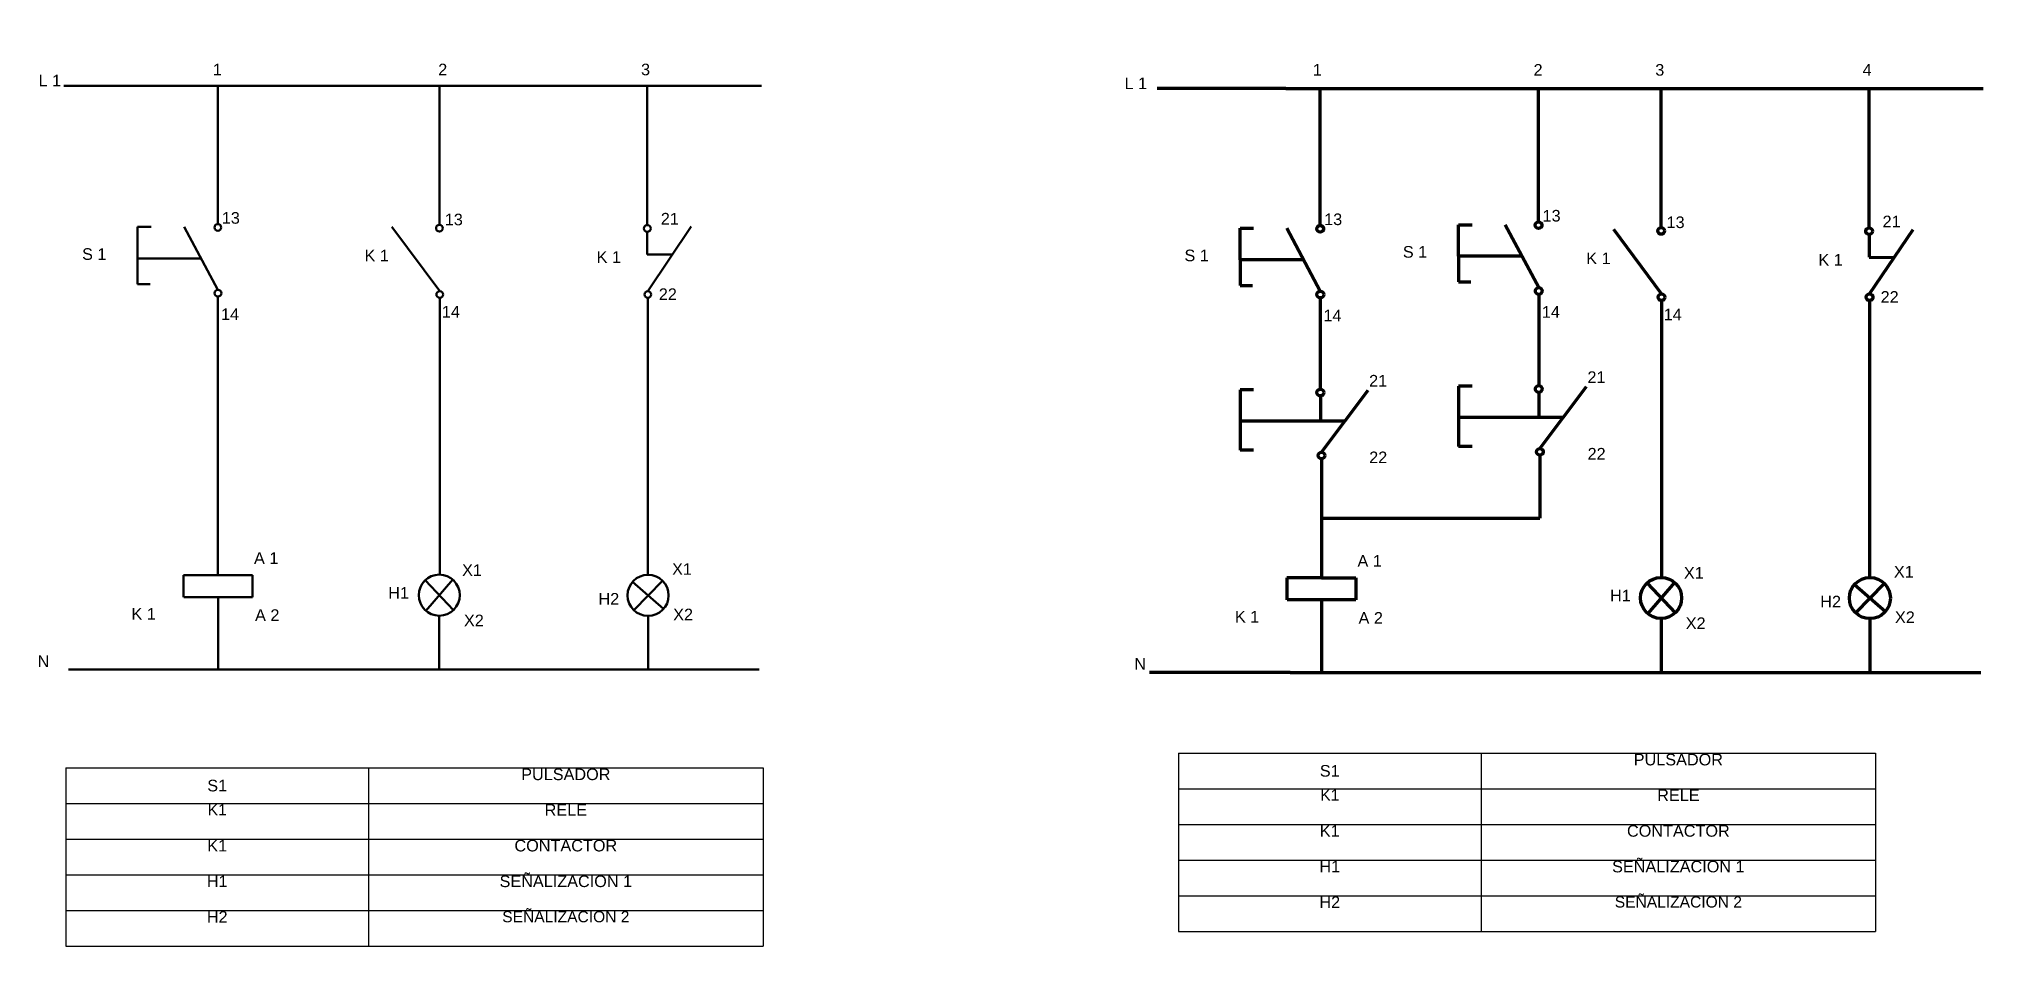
# Model space of a CAD drawing. Header units: millimetres. Extents: x 2688 to 6874, y 152 to 2104.
import ezdxf

# ---------------------------------------------------------------- set-up
doc = ezdxf.new("R2010")
doc.units = ezdxf.units.MM
doc.layers.get('Defpoints').update_dxf_attribs({"color": 90, "lineweight": 200})
doc.layers.add('Capa2', color=10, linetype='Continuous', lineweight=50)
doc.styles.get("Standard").update_dxf_attribs({"font": 'arial.ttf'})

# ---------------------------------------------------------------- blocks, each defined once
blk = doc.blocks.new('*T29')
at = {"layer": 'Capa2', "color": 0, "linetype": 'ByBlock', "lineweight": -2, "transparency": 16777216}
for p, q in [((0, 0), (1500.9, 0)), ((0, 0), (0, -383.7)), ((651.8, 0), (651.8, -383.7)), ((1500.9, 0), (1500.9, -383.7)), ((0, -76.7), (1500.9, -76.7)), ((0, -153.5), (1500.9, -153.5)), ((0, -230.2), (1500.9, -230.2)), ((0, -306.9), (1500.9, -306.9)), ((0, -383.7), (1500.9, -383.7))]:
    blk.add_line(p, q, dxfattribs=at)
at = {"layer": 'Capa2', "color": 0, "transparency": 16777216}
for s, insert, char_height, width, attachment_point in [('S1', (325.9, -38.4), 25, 648.835, 5), ('PULSADOR', (1076.4, -1.5), 25, 846.084, 2), ('K1', (325.9, -78.2), 24, 648.835, 2), ('RELE', (1076.4, -78.2), 25, 846.084, 2), ('K1', (325.9, -155), 25, 648.835, 2), ('CONTACTOR', (1076.4, -155), 25, 846.084, 2), ('H1', (325.9, -231.7), 25, 648.835, 2), ('SEÑALIZACION 1', (1076.4, -231.7), 25, 846.084, 2), ('H2', (325.9, -308.4), 25, 648.835, 2), ('SEÑALIZACION 2', (1076.4, -308.4), 24, 846.084, 2)]:
    blk.add_mtext(s, dxfattribs=dict(at, insert=insert, char_height=char_height, width=width, attachment_point=attachment_point))
blk = doc.blocks.new('*T39')
at = {"layer": 'Defpoints', "color": 0, "linetype": 'ByBlock', "lineweight": -2, "transparency": 16777216}
for p, q in [((0, 0), (1500.9, 0)), ((0, 0), (0, -383.7)), ((651.8, 0), (651.8, -383.7)), ((1500.9, 0), (1500.9, -383.7)), ((0, -76.7), (1500.9, -76.7)), ((0, -153.5), (1500.9, -153.5)), ((0, -230.2), (1500.9, -230.2)), ((0, -306.9), (1500.9, -306.9)), ((0, -383.7), (1500.9, -383.7))]:
    blk.add_line(p, q, dxfattribs=at)
at = {"layer": 'Defpoints', "color": 0, "transparency": 16777216}
for s, insert, char_height, width, attachment_point in [('S1', (325.9, -38.4), 25, 648.835, 5), ('PULSADOR', (1076.4, -1.5), 25, 846.084, 2), ('K1', (325.9, -78.2), 24, 648.835, 2), ('RELE', (1076.4, -78.2), 25, 846.084, 2), ('K1', (325.9, -155), 25, 648.835, 2), ('CONTACTOR', (1076.4, -155), 25, 846.084, 2), ('H1', (325.9, -231.7), 25, 648.835, 2), ('SEÑALIZACION 1', (1076.4, -231.7), 25, 846.084, 2), ('H2', (325.9, -308.4), 25, 648.835, 2), ('SEÑALIZACION 2', (1076.4, -308.4), 24, 846.084, 2)]:
    blk.add_mtext(s, dxfattribs=dict(at, insert=insert, char_height=char_height, width=width, attachment_point=attachment_point))

msp = doc.modelspace()

# ---------------------------------------------------------------- linework, layer by layer
at = {"layer": 'Capa2'}
for p, q in [((2741.8, 2003.1), (4243.3, 2003.1)), ((2741.8, 2003.1), (3076.1, 2003.1)), ((3073.2, 1705.8), (3073.2, 2003.1)), ((3076.1, 2003.1), (3076.1, 2003.1)), ((3550.2, 1704.1), (3550.2, 2001.5)), ((3997.8, 1703.6), (3997.8, 2000.9)), ((2900.5, 1631.8), (2900.5, 1699.4)), ((2900.5, 1699.4), (2929.9, 1699.4)), ((3073.5, 1564.2), (3001.1, 1699.5)), ((3551, 1561.4), (3448.1, 1699.9)), ((3997.8, 1689), (3997.8, 1640.4)), ((3998.9, 1561.4), (4092.5, 1700.2)), ((3997.8, 1640.4), (4051.9, 1639.9)), ((3037.3, 1631.8), (2900.5, 1631.8)), ((2900.5, 1631.8), (2900.5, 1576.4)), ((2900.5, 1576.4), (2927.4, 1576.4)), ((3073.5, 1549.6), (3073.5, 950.4)), ((3551, 1546.8), (3551, 951.2)), ((3998.9, 1546.8), (3998.9, 950.9)), ((3073.5, 950.4), (2999.2, 950.4)), ((2999.2, 950.4), (2999.2, 902.9)), ((3073.5, 950.4), (3147.6, 950.4)), ((3147.6, 950.4), (3147.6, 902.9)), ((3519.7, 939.2), (3580.4, 874.8)), ((3578.8, 940.6), (3521.3, 873.4)), ((3966.1, 935.6), (4032.9, 877.7)), ((4030.5, 938.2), (3968.5, 875.1)), ((3147.6, 902.9), (3000, 902.9)), ((3073.8, 902.9), (3073.8, 746.8)), ((3550, 862.8), (3550, 746.8)), ((3999.5, 862.4), (3999.5, 746.8)), ((2751.5, 746.8), (4238.4, 746.8))]:
    msp.add_line(p, q, dxfattribs=at)
for centre, radius in [((3073.2, 1698.5), 7.28), ((3550.2, 1696.8), 7.28), ((3997.8, 1696.3), 7.28), ((3073.5, 1556.9), 7.28), ((3551, 1554.1), 7.28), ((3998.9, 1554.1), 7.28), ((3550, 907), 44.2), ((3999.5, 906.6), 44.2)]:
    msp.add_circle(centre, radius, dxfattribs=at)
at = {"layer": 'Defpoints'}
for p, q in [((5372.1, 1997.1), (5095.1, 1997.1)), ((5372.1, 1997.1), (6873.6, 1997.1)), ((5372.1, 1997.1), (5706.4, 1997.1)), ((5446.5, 1702.8), (5446.5, 1997.1)), ((5706.4, 1997.1), (5706.4, 1997.1)), ((5916.6, 1710.5), (5916.6, 1997.1)), ((6180.5, 1698.2), (6180.5, 1995.5)), ((6628.1, 1697.6), (6628.1, 1994.9)), ((5273.8, 1628.9), (5273.8, 1696.5)), ((5273.8, 1696.5), (5303.1, 1696.5)), ((5446.7, 1561.2), (5374.3, 1696.6)), ((5744, 1636.6), (5744, 1704.2)), ((5744, 1704.2), (5773.3, 1704.2)), ((5916.9, 1568.9), (5844.5, 1704.3)), ((6181.3, 1555.4), (6078.4, 1693.9)), ((6628.1, 1683), (6628.1, 1634.4)), ((6629.2, 1555.4), (6722.8, 1694.2)), ((5880.7, 1636.6), (5744, 1636.6)), ((5744, 1636.6), (5744, 1581.2)), ((6628.1, 1634.4), (6682.2, 1634)), ((5410.5, 1628.9), (5273.8, 1628.9)), ((5273.8, 1628.9), (5273.8, 1573.5)), ((5273.8, 1573.5), (5300.6, 1573.5)), ((5744, 1581.2), (5770.8, 1581.2)), ((5916.9, 1554.4), (5916.9, 1358.2)), ((5446.7, 1546.6), (5446.7, 1350.5)), ((6181.3, 1540.9), (6181.3, 945.3)), ((6629.2, 1540.9), (6629.2, 944.9)), ((5273.8, 1349), (5273.8, 1219.4)), ((5303.1, 1349), (5273.8, 1349)), ((5449.3, 1214.9), (5549.9, 1348.2)), ((5744, 1356.7), (5744, 1227.1)), ((5773.3, 1356.7), (5744, 1356.7)), ((5916.9, 1343.4), (5916.9, 1289.3)), ((5919.5, 1222.6), (6020, 1355.9)), ((5446.8, 1335.7), (5446.8, 1281.5)), ((5446.8, 1281.5), (5273.8, 1281.5)), ((5499.6, 1281.5), (5446.8, 1281.5)), ((5916.9, 1289.3), (5744, 1289.3)), ((5969.8, 1289.3), (5916.9, 1289.3)), ((5303.1, 1219.4), (5273.8, 1219.4)), ((5773.3, 1227.1), (5744, 1227.1)), ((5449.3, 1200.4), (5449.3, 944.5)), ((5919.5, 1208.1), (5919.5, 1072.4)), ((5449.3, 1072.4), (5919.5, 1072.4)), ((5449, 944.5), (5374.7, 944.5)), ((5374.7, 944.5), (5374.7, 897)), ((5449, 944.5), (5523.2, 944.5)), ((5523.2, 944.5), (5523.2, 897)), ((6150, 933.2), (6210.7, 868.9)), ((6209.1, 934.6), (6151.6, 867.5)), ((6596.4, 929.7), (6663.2, 871.7)), ((6660.8, 932.2), (6598.8, 869.1)), ((5523.2, 897), (5375.6, 897)), ((5449.4, 897), (5449.4, 740.9)), ((6180.3, 856.8), (6180.3, 740.9)), ((6629.8, 856.5), (6629.8, 740.9)), ((5381.8, 740.9), (5078.6, 740.9)), ((5381.8, 740.9), (6868.7, 740.9))]:
    msp.add_line(p, q, dxfattribs=at)
for centre, radius in [((5446.5, 1695.5), 7.28), ((5916.6, 1703.2), 7.28), ((6180.5, 1690.9), 7.28), ((6628.1, 1690.3), 7.28), ((5446.7, 1553.9), 7.28), ((5916.9, 1561.6), 7.28), ((6181.3, 1548.2), 7.28), ((6629.2, 1548.2), 7.28), ((5446.8, 1343), 7.28), ((5916.9, 1350.7), 7.28), ((5449.3, 1207.6), 7.28), ((5919.5, 1215.4), 7.28), ((6180.3, 901), 44.2), ((6629.8, 900.7), 44.2)]:
    msp.add_circle(centre, radius, dxfattribs=at)

# ---------------------------------------------------------------- block references
for name, p in [('*T39', (5141.1, 567.2)), ('*T29', (2746, 535.5))]:
    msp.add_blockref(name, p)

# ---------------------------------------------------------------- texts
at = {"layer": 'Capa2', "char_height": 25, "attachment_point": 1}
for s, width, heights, insert in [('       1                                                2                                           3', 1190.93, [0], (2994.7, 2050.8)), ('L 1', 69.879, [2.51], (2687.2, 2027)), ('13', 69.879, [2.51], (3081.8, 1731.4)), ('13', 69.879, [2.51], (3561.8, 1727.9)), ('21', 69.879, [2.51], (4026.9, 1729.7)), ('S 1', 69.879, [2.51], (2781, 1653.6)), ('K 1', 69.879, [2.51], (3389, 1650.4)), ('K 1', 69.879, [2.51], (3888.7, 1647.2)), ('22', 69.879, [2.51], (4022.6, 1567.2)), ('14', 69.879, [2.51], (3080.2, 1524.2)), ('14', 69.879, [2.51], (3555.6, 1529.5)), ('A 1', 69.879, [2.51], (3151.1, 999.2)), ('X1', 69.879, [2.51], (3599.1, 973.4)), ('X1', 69.879, [2.51], (4051.2, 975.8)), ('H1', 69.879, [2.51], (3440.1, 924.5)), ('K 1', 69.879, [2.51], (2887.3, 879.2)), ('H2', 69.879, [2.51], (3892.7, 911.7)), ('A 2', 69.879, [2.51], (3153.4, 876.6)), ('X2', 69.879, [2.51], (3603.1, 865.1)), ('X2', 69.879, [2.51], (4053.5, 877.9)), ('N', 69.879, [2.51], (2685.1, 777.4))]:
    msp.add_mtext_dynamic_manual_height_columns(s, width=width, gutter_width=12.5, heights=heights, dxfattribs=dict(at, insert=insert))
at = {"layer": 'Defpoints', "char_height": 25, "attachment_point": 1}
for s, width, heights, insert in [('L 1', 69.879, [2.51], (5025.2, 2021)), ('\\pxt1,69;    1                                               2                         3                                            4', 2100.667, [0], (5391.6, 2050)), ('13', 69.879, [2.51], (5455, 1728.4)), ('13', 69.879, [2.51], (5925.2, 1736.1)), ('13', 69.879, [2.51], (6192.1, 1722)), ('21', 69.879, [2.51], (6657.2, 1723.7)), ('S 1', 69.879, [2.51], (5154.2, 1650.6)), ('S 1', 69.879, [2.51], (5624.4, 1658.3)), ('K 1', 69.879, [2.51], (6019.3, 1644.4)), ('K 1', 69.879, [2.51], (6519, 1641.2)), ('22', 69.879, [2.51], (6652.9, 1561.3)), ('14', 69.879, [2.51], (5453.4, 1521.3)), ('14', 69.879, [2.51], (5923.6, 1529)), ('14', 69.879, [2.51], (6185.9, 1523.5)), ('21', 69.879, [2.51], (5551.7, 1381)), ('21', 69.879, [2.51], (6021.8, 1388.7)), ('22', 69.879, [2.51], (5551.9, 1216.1)), ('22', 69.879, [2.51], (6022.1, 1223.9)), ('A 1', 69.879, [2.51], (5526.7, 993.3)), ('X1', 69.879, [2.51], (6229.4, 967.5)), ('X1', 69.879, [2.51], (6681.5, 969.9)), ('H1', 69.879, [2.51], (6070.4, 918.6)), ('H2', 69.879, [2.51], (6523, 905.7)), ('K 1', 69.879, [2.51], (5262.8, 873.2)), ('A 2', 69.879, [2.51], (5529, 870.6)), ('X2', 69.879, [2.51], (6233.4, 859.1)), ('X2', 69.879, [2.51], (6683.8, 872)), ('N', 69.879, [2.51], (5046.3, 771.5))]:
    msp.add_mtext_dynamic_manual_height_columns(s, width=width, gutter_width=12.5, heights=heights, dxfattribs=dict(at, insert=insert))

doc.saveas('drawing.dxf')
